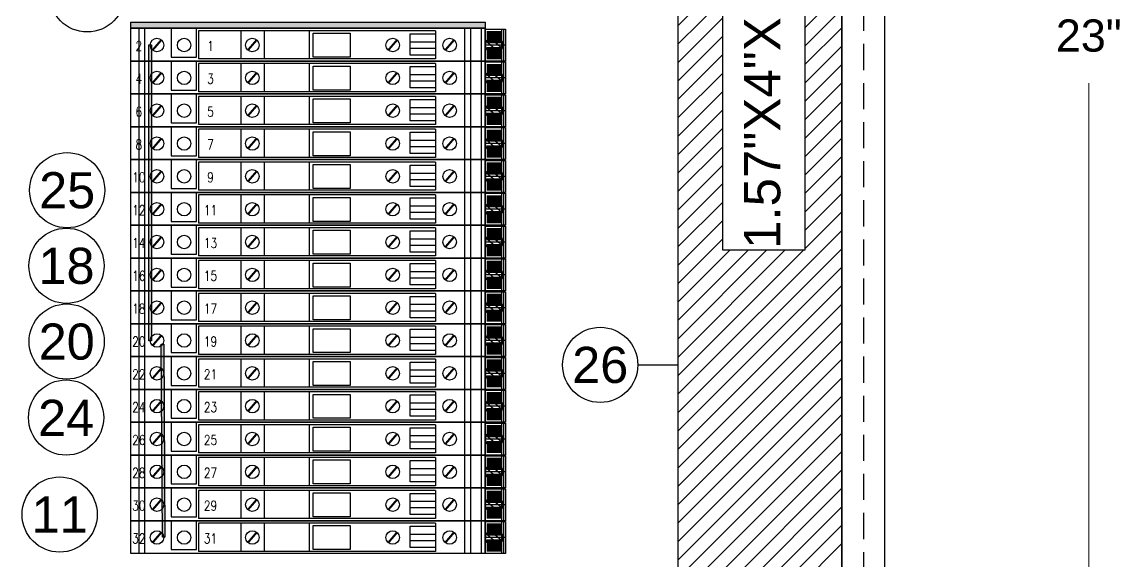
# Model space of a CAD drawing. Header units: inches. Extents: x -38 to 199, y -310 to 64.
# Drawn here: x 44.97 to 55.56, y 32.38 to 37.55 of the extents above; entities that cross this region are included whole.
import ezdxf
from ezdxf.enums import TextEntityAlignment as Align

# ---------------------------------------------------------------- set-up
doc = ezdxf.new("R2010")
doc.units = ezdxf.units.IN
doc.header["$MEASUREMENT"] = 0
doc.linetypes.add('HIDDEN', pattern=[0.375, 0.25, -0.125])
doc.layers.add('AM_0', color=7, linetype='Continuous', lineweight=30)
doc.layers.add('DIMENSION (ANSI)', color=7, linetype='Continuous', lineweight=9)
doc.layers.add('DETAIL$', color=5, linetype='Continuous')
doc.layers.add('FREE-TEXT', color=2, linetype='Continuous')
doc.styles.add('HELVLS', font='arial.ttf')
doc.styles.add('Note Text (ANSI)', font='arial.ttf')
doc.styles.add('ROMANS', font='romans')
doc.styles.get("Standard").update_dxf_attribs({"font": 'arial.ttf'})
doc.styles.add('TXT', font='txt')
doc.dimstyles.new('DIM_0', dxfattribs={"dimscale": 4.75, "dimtxt": 0.065, "dimasz": 0.075, "dimexe": 0.075, "dimexo": 0.125, "dimgap": 0.0625, "dimtad": 0, "dimtih": 1, "dimtoh": 1, "dimrnd": 1e-08, "dimzin": 0, "dimdsep": 46, "dimlunit": 5, "dimtxsty": 'Note Text (ANSI)', "dimblk": 'Filled-1', "dimcen": 0.09, "dimdle": 0.45, "dimclrd": 256, "dimclre": 256, "dimclrt": 256, "dimadec": 0, "dimazin": 1, "dimtm": 1e-09, "dimtfac": 1.263158, "dimtofl": 0, "dimtmove": 0, "dimatfit": 3, "dimfxl": 1, "dimfrac": 2, "dimtolj": 1, "dimtzin": 4, "dimlwd": -1, "dimlwe": -1, "dimarcsym": 0})

# ---------------------------------------------------------------- blocks, each defined once
blk = doc.blocks.new('11691307')
at = {"color": 8}
blk.add_lwpolyline([(-1.7, -0.059), (-1.7, 0), (1.7, 0), (1.7, -0.059)], close=True, dxfattribs=at)
at = {"color": 6, "style": 'TXT', "flags": 3}
for tag, p in [('MANUF', (-1.7, -0.348)), ('PART#', (-1.7, -0.59)), ('DESC', (-1.7, -0.83))]:
    blk.add_attdef(tag, p, '', height=0.125, dxfattribs=at)
blk = doc.blocks.new('Filled-1')
at = {"color": 0}
for p, q in [((0, 0), (-1, 0.25)), ((-1, 0.25), (-1, -0.25)), ((-1, 0), (0, 0)), ((-1, -0.25), (0, 0))]:
    blk.add_line(p, q, dxfattribs=at)
blk.add_solid([(-1, -0.25), (0, 0), (-1, 0.25)], dxfattribs=at)
blk = doc.blocks.new('*D93')
at = {"layer": 'DEFPOINTS', "color": 0, "transparency": 16777216}
for p in [(52.836, 49.34), (52.586, 25.496), (55.208, 25.496)]:
    blk.add_point(p, dxfattribs=at)
at = {"layer": 'DIMENSION (ANSI)', "transparency": 16777216}
for p, q in [((53.43, 49.34), (55.564, 49.34)), ((55.208, 48.983), (55.208, 37.872)), ((55.208, 25.852), (55.208, 36.963)), ((53.18, 25.496), (55.564, 25.496))]:
    blk.add_line(p, q, dxfattribs=at)
at = {"layer": 'DIMENSION (ANSI)', "transparency": 16777216, "xscale": 0.35625, "yscale": 0.35625, "zscale": 0.35625}
for p, rotation in [((55.208, 49.34), 90), ((55.208, 25.496), 270)]:
    blk.add_blockref('Filled-1', p, dxfattribs=dict(at, rotation=rotation))
at = {"layer": 'DIMENSION (ANSI)', "transparency": 16777216, "insert": (55.208, 37.418), "char_height": 0.3088, "attachment_point": 5, "style": 'Note Text (ANSI)'}
blk.add_mtext('\\A1;23"', dxfattribs=at)

msp = doc.modelspace()

# ---------------------------------------------------------------- hatches: boundary and pattern name
msp.add_hatch(color=256).paths.add_polyline_path([(49.4108, 37.54839), (46.0108, 37.54839), (46.0108, 37.48939), (49.4108, 37.48939)])
h = msp.add_hatch(color=0)
h.dxf.hatch_style = 1
h.paths.add_polyline_path([(46.20809, 37.33187), (46.18422, 37.33187), (46.18422, 34.49041), (46.20809, 34.49041)])
h = msp.add_hatch(color=0)
h.dxf.hatch_style = 1
h.paths.add_polyline_path([(46.31331, 32.60613), (46.33718, 32.60613), (46.32585, 34.46035), (46.30199, 34.46035)])

# ---------------------------------------------------------------- linework, layer by layer
for p, q in [((52.8358, 59.08955), (52.8358, 25.07736)), ((53.2508, 25.31553), (53.2508, 59.08955))]:
    msp.add_line(p, q)
at = {"linetype": 'HIDDEN'}
msp.add_line((53.0433, 59.08955), (53.0433, 25.3629), dxfattribs=at)
at = {"color": 0}
for p, q in [((51.2658, 25.49569), (51.2658, 49.34411)), ((52.8358, 49.34411), (52.8358, 25.49569)), ((51.69368, 35.3597), (51.69368, 38.34102)), ((52.48114, 38.34102), (52.48114, 35.3597)), ((48.93562, 37.46649), (46.65934, 37.46649)), ((46.65934, 37.46649), (46.65934, 37.19567)), ((47.06627, 37.46649), (47.06627, 37.19567)), ((47.28882, 37.46649), (47.28882, 37.19567)), ((47.72118, 37.46649), (47.72118, 37.19567)), ((48.93562, 37.46649), (48.93562, 37.19567)), ((49.60808, 37.32833), (49.4108, 37.32833)), ((48.93562, 37.19567), (46.65934, 37.19567)), ((48.93562, 37.15149), (46.65934, 37.15149)), ((46.65934, 37.15149), (46.65934, 36.88067)), ((47.06627, 37.15149), (47.06627, 36.88067)), ((47.28882, 37.15149), (47.28882, 36.88067)), ((47.72118, 37.15149), (47.72118, 36.88067)), ((48.93562, 37.15149), (48.93562, 36.88067)), ((49.60808, 37.01333), (49.4108, 37.01333)), ((48.93562, 36.88067), (46.65934, 36.88067)), ((48.93562, 36.83649), (46.65934, 36.83649)), ((46.65934, 36.83649), (46.65934, 36.56567)), ((47.06627, 36.83649), (47.06627, 36.56567)), ((47.28882, 36.83649), (47.28882, 36.56567)), ((47.72118, 36.83649), (47.72118, 36.56567)), ((48.93562, 36.83649), (48.93562, 36.56567)), ((49.60808, 36.69833), (49.4108, 36.69833)), ((48.93562, 36.56567), (46.65934, 36.56567)), ((48.93562, 36.52149), (46.65934, 36.52149)), ((46.65934, 36.52149), (46.65934, 36.25067)), ((47.06627, 36.52149), (47.06627, 36.25067)), ((47.28882, 36.52149), (47.28882, 36.25067)), ((47.72118, 36.52149), (47.72118, 36.25067)), ((48.93562, 36.52149), (48.93562, 36.25067)), ((49.60808, 36.38333), (49.4108, 36.38333)), ((48.93562, 36.25067), (46.65934, 36.25067)), ((48.93562, 36.20649), (46.65934, 36.20649)), ((46.65934, 36.20649), (46.65934, 35.93567)), ((47.06627, 36.20649), (47.06627, 35.93567)), ((47.28882, 36.20649), (47.28882, 35.93567)), ((47.72118, 36.20649), (47.72118, 35.93567)), ((48.93562, 36.20649), (48.93562, 35.93567)), ((49.60808, 36.06833), (49.4108, 36.06833)), ((48.93562, 35.93567), (46.65934, 35.93567)), ((48.93562, 35.89149), (46.65934, 35.89149)), ((46.65934, 35.89149), (46.65934, 35.62067)), ((47.06627, 35.89149), (47.06627, 35.62067)), ((47.28882, 35.89149), (47.28882, 35.62067)), ((47.72118, 35.89149), (47.72118, 35.62067)), ((48.93562, 35.89149), (48.93562, 35.62067)), ((49.60808, 35.75333), (49.4108, 35.75333)), ((48.93562, 35.62067), (46.65934, 35.62067)), ((48.93562, 35.57649), (46.65934, 35.57649)), ((46.65934, 35.57649), (46.65934, 35.30567)), ((47.06627, 35.57649), (47.06627, 35.30567)), ((47.28882, 35.57649), (47.28882, 35.30567)), ((47.72118, 35.57649), (47.72118, 35.30567)), ((48.93562, 35.57649), (48.93562, 35.30567)), ((49.60808, 35.43833), (49.4108, 35.43833)), ((48.93562, 35.30567), (46.65934, 35.30567)), ((52.48114, 35.3597), (51.69368, 35.3597)), ((48.93562, 35.26149), (46.65934, 35.26149)), ((46.65934, 35.26149), (46.65934, 34.99067)), ((47.06627, 35.26149), (47.06627, 34.99067)), ((47.28882, 35.26149), (47.28882, 34.99067)), ((47.72118, 35.26149), (47.72118, 34.99067)), ((48.93562, 35.26149), (48.93562, 34.99067)), ((49.60808, 35.12333), (49.4108, 35.12333)), ((48.93562, 34.99067), (46.65934, 34.99067)), ((48.93562, 34.94649), (46.65934, 34.94649)), ((46.65934, 34.94649), (46.65934, 34.67567)), ((47.06627, 34.94649), (47.06627, 34.67567)), ((47.28882, 34.94649), (47.28882, 34.67567)), ((47.72118, 34.94649), (47.72118, 34.67567)), ((48.93562, 34.94649), (48.93562, 34.67567)), ((49.60808, 34.80833), (49.4108, 34.80833)), ((48.93562, 34.67567), (46.65934, 34.67567)), ((48.93562, 34.63149), (46.65934, 34.63149)), ((46.65934, 34.63149), (46.65934, 34.36067)), ((47.06627, 34.63149), (47.06627, 34.36067)), ((47.28882, 34.63149), (47.28882, 34.36067)), ((47.72118, 34.63149), (47.72118, 34.36067)), ((48.93562, 34.63149), (48.93562, 34.36067)), ((49.60808, 34.49333), (49.4108, 34.49333)), ((48.93562, 34.36067), (46.65934, 34.36067)), ((48.93562, 34.31649), (46.65934, 34.31649)), ((46.65934, 34.31649), (46.65934, 34.04567)), ((47.06627, 34.31649), (47.06627, 34.04567)), ((47.28882, 34.31649), (47.28882, 34.04567)), ((47.72118, 34.31649), (47.72118, 34.04567)), ((48.93562, 34.31649), (48.93562, 34.04567)), ((50.87751, 34.26047), (51.2658, 34.26047)), ((49.60808, 34.17833), (49.4108, 34.17833)), ((48.93562, 34.04567), (46.65934, 34.04567)), ((48.93562, 34.00149), (46.65934, 34.00149)), ((46.65934, 34.00149), (46.65934, 33.73067)), ((47.06627, 34.00149), (47.06627, 33.73067)), ((47.28882, 34.00149), (47.28882, 33.73067)), ((47.72118, 34.00149), (47.72118, 33.73067)), ((48.93562, 34.00149), (48.93562, 33.73067)), ((49.60808, 33.86333), (49.4108, 33.86333)), ((48.93562, 33.73067), (46.65934, 33.73067)), ((48.93562, 33.68649), (46.65934, 33.68649)), ((46.65934, 33.68649), (46.65934, 33.41567)), ((47.06627, 33.68649), (47.06627, 33.41567)), ((47.28882, 33.68649), (47.28882, 33.41567)), ((47.72118, 33.68649), (47.72118, 33.41567)), ((48.93562, 33.68649), (48.93562, 33.41567)), ((49.60808, 33.54833), (49.4108, 33.54833)), ((48.93562, 33.41567), (46.65934, 33.41567)), ((48.93562, 33.37149), (46.65934, 33.37149)), ((46.65934, 33.37149), (46.65934, 33.10067)), ((47.06627, 33.37149), (47.06627, 33.10067)), ((47.28882, 33.37149), (47.28882, 33.10067)), ((47.72118, 33.37149), (47.72118, 33.10067)), ((48.93562, 33.37149), (48.93562, 33.10067)), ((49.60808, 33.23333), (49.4108, 33.23333)), ((48.93562, 33.10067), (46.65934, 33.10067)), ((48.93562, 33.05649), (46.65934, 33.05649)), ((46.65934, 33.05649), (46.65934, 32.78567)), ((47.06627, 33.05649), (47.06627, 32.78567)), ((47.28882, 33.05649), (47.28882, 32.78567)), ((47.72118, 33.05649), (47.72118, 32.78567)), ((48.93562, 33.05649), (48.93562, 32.78567)), ((49.60808, 32.91833), (49.4108, 32.91833)), ((48.93562, 32.78567), (46.65934, 32.78567)), ((48.93562, 32.74149), (46.65934, 32.74149)), ((46.65934, 32.74149), (46.65934, 32.47067)), ((47.06627, 32.74149), (47.06627, 32.47067)), ((47.28882, 32.74149), (47.28882, 32.47067)), ((47.72118, 32.74149), (47.72118, 32.47067)), ((48.93562, 32.74149), (48.93562, 32.47067)), ((49.60808, 32.60333), (49.4108, 32.60333)), ((48.93562, 32.47067), (46.65934, 32.47067))]:
    msp.add_line(p, q, dxfattribs=at)
at = {"color": 0, "linetype": 'Continuous'}
for p, q in [((51.2658, 37.5165), (51.69368, 37.94439)), ((52.48114, 37.49441), (52.8358, 37.84907)), ((51.2658, 37.33973), (51.69368, 37.76761)), ((52.48114, 37.31763), (52.8358, 37.67229)), ((51.2658, 37.16295), (51.69368, 37.59083)), ((51.2658, 36.98617), (51.69368, 37.41406)), ((52.48114, 37.14086), (52.8358, 37.49551)), ((52.48114, 36.96408), (52.8358, 37.31874)), ((51.2658, 36.8094), (51.69368, 37.23728)), ((52.48114, 36.7873), (52.8358, 37.14196)), ((51.2658, 36.63262), (51.69368, 37.0605)), ((51.2658, 36.45584), (51.69368, 36.88373)), ((52.48114, 36.61053), (52.8358, 36.96518)), ((52.48114, 36.43375), (52.8358, 36.78841)), ((51.2658, 36.27907), (51.69368, 36.70695)), ((52.48114, 36.25697), (52.8358, 36.61163)), ((51.2658, 36.10229), (51.69368, 36.53017)), ((52.48114, 36.0802), (52.8358, 36.43485)), ((51.2658, 35.92551), (51.69368, 36.3534)), ((52.48114, 35.90342), (52.8358, 36.25808)), ((51.2658, 35.74874), (51.69368, 36.17662)), ((52.48114, 35.72664), (52.8358, 36.0813)), ((51.2658, 35.57196), (51.69368, 35.99984)), ((52.48114, 35.54987), (52.8358, 35.90452)), ((51.2658, 35.39518), (51.69368, 35.82307)), ((52.48114, 35.37309), (52.8358, 35.72775)), ((51.2658, 35.21841), (51.69368, 35.64629)), ((51.2658, 33.98097), (52.8358, 35.55097)), ((51.2658, 35.04163), (51.69368, 35.46951)), ((51.2658, 33.80419), (52.8358, 35.37419)), ((51.2658, 34.86485), (51.76064, 35.3597)), ((51.2658, 34.68808), (51.93742, 35.3597)), ((51.2658, 34.5113), (52.1142, 35.3597)), ((51.2658, 34.33452), (52.29097, 35.3597)), ((51.2658, 34.15775), (52.46775, 35.3597)), ((51.2658, 33.62742), (52.8358, 35.19742)), ((51.2658, 33.45064), (52.8358, 35.02064)), ((51.2658, 33.27386), (52.8358, 34.84386)), ((51.2658, 33.09709), (52.8358, 34.66709)), ((51.2658, 32.92031), (52.8358, 34.49031)), ((51.2658, 32.74353), (52.8358, 34.31353)), ((51.2658, 32.56676), (52.8358, 34.13676)), ((51.2658, 32.38998), (52.8358, 33.95998)), ((51.2658, 32.2132), (52.8358, 33.7832)), ((51.2658, 32.03643), (52.8358, 33.60643)), ((51.2658, 31.85965), (52.8358, 33.42965)), ((51.2658, 31.68287), (52.8358, 33.25287)), ((51.2658, 31.5061), (52.8358, 33.0761)), ((51.2658, 31.32932), (52.8358, 32.89932)), ((51.2658, 31.15254), (52.8358, 32.72254)), ((51.2658, 30.97577), (52.8358, 32.54577))]:
    msp.add_line(p, q, dxfattribs=at)
for points in [[(52.8358, 25.49569), (52.8358, 59.08955)], [(49.60808, 37.17439), (49.4108, 37.17439), (49.4108, 37.48227), (49.60808, 37.48227)], [(49.58787, 37.48227), (49.58787, 37.17439)], [(49.60808, 36.85939), (49.4108, 36.85939), (49.4108, 37.16727), (49.60808, 37.16727)], [(49.58787, 37.16727), (49.58787, 36.85939)], [(49.60808, 36.54439), (49.4108, 36.54439), (49.4108, 36.85227), (49.60808, 36.85227)], [(49.58787, 36.85227), (49.58787, 36.54439)], [(49.60808, 36.22939), (49.4108, 36.22939), (49.4108, 36.53727), (49.60808, 36.53727)], [(49.58787, 36.53727), (49.58787, 36.22939)], [(49.60808, 35.91439), (49.4108, 35.91439), (49.4108, 36.22227), (49.60808, 36.22227)], [(49.58787, 36.22227), (49.58787, 35.91439)], [(49.60808, 35.59939), (49.4108, 35.59939), (49.4108, 35.90727), (49.60808, 35.90727)], [(49.58787, 35.90727), (49.58787, 35.59939)], [(49.60808, 35.28439), (49.4108, 35.28439), (49.4108, 35.59227), (49.60808, 35.59227)], [(49.58787, 35.59227), (49.58787, 35.28439)], [(49.60808, 34.96939), (49.4108, 34.96939), (49.4108, 35.27727), (49.60808, 35.27727)], [(49.58787, 35.27727), (49.58787, 34.96939)], [(49.60808, 34.65439), (49.4108, 34.65439), (49.4108, 34.96227), (49.60808, 34.96227)], [(49.58787, 34.96227), (49.58787, 34.65439)], [(49.60808, 34.33939), (49.4108, 34.33939), (49.4108, 34.64727), (49.60808, 34.64727)], [(49.58787, 34.64727), (49.58787, 34.33939)], [(49.60808, 34.02439), (49.4108, 34.02439), (49.4108, 34.33227), (49.60808, 34.33227)], [(49.58787, 34.33227), (49.58787, 34.02439)], [(49.60808, 33.70939), (49.4108, 33.70939), (49.4108, 34.01727), (49.60808, 34.01727)], [(49.58787, 34.01727), (49.58787, 33.70939)], [(49.60808, 33.39439), (49.4108, 33.39439), (49.4108, 33.70227), (49.60808, 33.70227)], [(49.58787, 33.70227), (49.58787, 33.39439)], [(49.60808, 33.07939), (49.4108, 33.07939), (49.4108, 33.38727), (49.60808, 33.38727)], [(49.58787, 33.38727), (49.58787, 33.07939)], [(49.60808, 32.76439), (49.4108, 32.76439), (49.4108, 33.07227), (49.60808, 33.07227)], [(49.58787, 33.07227), (49.58787, 32.76439)], [(49.60808, 32.44939), (49.4108, 32.44939), (49.4108, 32.75727), (49.60808, 32.75727)], [(49.58787, 32.75727), (49.58787, 32.44939)]]:
    msp.add_lwpolyline(points)
at = {"color": 0}
for points in [[(46.0108, 37.17439), (46.0108, 37.48939), (49.4108, 37.48939), (49.4108, 37.17439)], [(46.18422, 37.33187), (46.20809, 37.33187), (46.20809, 34.49041), (46.18422, 34.49041)], [(46.0108, 36.85939), (46.0108, 37.17439), (49.4108, 37.17439), (49.4108, 36.85939)], [(46.0108, 36.54439), (46.0108, 36.85939), (49.4108, 36.85939), (49.4108, 36.54439)], [(46.0108, 36.22939), (46.0108, 36.54439), (49.4108, 36.54439), (49.4108, 36.22939)], [(46.0108, 35.91439), (46.0108, 36.22939), (49.4108, 36.22939), (49.4108, 35.91439)], [(46.0108, 35.59939), (46.0108, 35.91439), (49.4108, 35.91439), (49.4108, 35.59939)], [(46.0108, 35.28439), (46.0108, 35.59939), (49.4108, 35.59939), (49.4108, 35.28439)], [(46.0108, 34.96939), (46.0108, 35.28439), (49.4108, 35.28439), (49.4108, 34.96939)], [(46.0108, 34.65439), (46.0108, 34.96939), (49.4108, 34.96939), (49.4108, 34.65439)], [(46.0108, 34.33939), (46.0108, 34.65439), (49.4108, 34.65439), (49.4108, 34.33939)], [(46.30199, 34.46035), (46.32585, 34.46035), (46.33718, 32.60613), (46.31331, 32.60613)], [(46.0108, 34.02439), (46.0108, 34.33939), (49.4108, 34.33939), (49.4108, 34.02439)], [(46.0108, 33.70939), (46.0108, 34.02439), (49.4108, 34.02439), (49.4108, 33.70939)], [(46.0108, 33.39439), (46.0108, 33.70939), (49.4108, 33.70939), (49.4108, 33.39439)], [(46.0108, 33.07939), (46.0108, 33.39439), (49.4108, 33.39439), (49.4108, 33.07939)], [(46.0108, 32.76439), (46.0108, 33.07939), (49.4108, 33.07939), (49.4108, 32.76439)], [(46.0108, 32.44939), (46.0108, 32.76439), (49.4108, 32.76439), (49.4108, 32.44939)]]:
    msp.add_lwpolyline(points, close=True, dxfattribs=at)
for points in [[(47.75933, 37.44267), (48.11539, 37.44267), (48.11539, 37.21252), (47.75933, 37.21252), (47.75933, 37.44267)], [(48.9361, 37.23327), (48.69164, 37.23327), (48.69164, 37.43688), (48.9361, 37.43688)], [(47.75933, 37.12767), (48.11539, 37.12767), (48.11539, 36.89752), (47.75933, 36.89752), (47.75933, 37.12767)], [(48.9361, 36.91827), (48.69164, 36.91827), (48.69164, 37.12188), (48.9361, 37.12188)], [(47.75933, 36.81267), (48.11539, 36.81267), (48.11539, 36.58252), (47.75933, 36.58252), (47.75933, 36.81267)], [(48.9361, 36.60327), (48.69164, 36.60327), (48.69164, 36.80688), (48.9361, 36.80688)], [(47.75933, 36.49767), (48.11539, 36.49767), (48.11539, 36.26752), (47.75933, 36.26752), (47.75933, 36.49767)], [(48.9361, 36.28827), (48.69164, 36.28827), (48.69164, 36.49188), (48.9361, 36.49188)], [(47.75933, 36.18267), (48.11539, 36.18267), (48.11539, 35.95252), (47.75933, 35.95252), (47.75933, 36.18267)], [(48.9361, 35.97327), (48.69164, 35.97327), (48.69164, 36.17688), (48.9361, 36.17688)], [(47.75933, 35.86767), (48.11539, 35.86767), (48.11539, 35.63752), (47.75933, 35.63752), (47.75933, 35.86767)], [(48.9361, 35.65827), (48.69164, 35.65827), (48.69164, 35.86188), (48.9361, 35.86188)], [(47.75933, 35.55267), (48.11539, 35.55267), (48.11539, 35.32252), (47.75933, 35.32252), (47.75933, 35.55267)], [(48.9361, 35.34327), (48.69164, 35.34327), (48.69164, 35.54688), (48.9361, 35.54688)], [(47.75933, 35.23767), (48.11539, 35.23767), (48.11539, 35.00752), (47.75933, 35.00752), (47.75933, 35.23767)], [(48.9361, 35.02827), (48.69164, 35.02827), (48.69164, 35.23188), (48.9361, 35.23188)], [(47.75933, 34.92267), (48.11539, 34.92267), (48.11539, 34.69252), (47.75933, 34.69252), (47.75933, 34.92267)], [(48.9361, 34.71327), (48.69164, 34.71327), (48.69164, 34.91688), (48.9361, 34.91688)], [(47.75933, 34.60767), (48.11539, 34.60767), (48.11539, 34.37752), (47.75933, 34.37752), (47.75933, 34.60767)], [(48.9361, 34.39827), (48.69164, 34.39827), (48.69164, 34.60188), (48.9361, 34.60188)], [(47.75933, 34.29267), (48.11539, 34.29267), (48.11539, 34.06252), (47.75933, 34.06252), (47.75933, 34.29267)], [(48.9361, 34.08327), (48.69164, 34.08327), (48.69164, 34.28688), (48.9361, 34.28688)], [(47.75933, 33.97767), (48.11539, 33.97767), (48.11539, 33.74752), (47.75933, 33.74752), (47.75933, 33.97767)], [(48.9361, 33.76827), (48.69164, 33.76827), (48.69164, 33.97188), (48.9361, 33.97188)], [(47.75933, 33.66267), (48.11539, 33.66267), (48.11539, 33.43252), (47.75933, 33.43252), (47.75933, 33.66267)], [(48.9361, 33.45327), (48.69164, 33.45327), (48.69164, 33.65688), (48.9361, 33.65688)], [(47.75933, 33.34767), (48.11539, 33.34767), (48.11539, 33.11752), (47.75933, 33.11752), (47.75933, 33.34767)], [(48.9361, 33.13827), (48.69164, 33.13827), (48.69164, 33.34188), (48.9361, 33.34188)], [(47.75933, 33.03267), (48.11539, 33.03267), (48.11539, 32.80252), (47.75933, 32.80252), (47.75933, 33.03267)], [(48.9361, 32.82327), (48.69164, 32.82327), (48.69164, 33.02688), (48.9361, 33.02688)], [(47.75933, 32.71767), (48.11539, 32.71767), (48.11539, 32.48752), (47.75933, 32.48752), (47.75933, 32.71767)], [(48.9361, 32.50827), (48.69164, 32.50827), (48.69164, 32.71188), (48.9361, 32.71188)]]:
    msp.add_lwpolyline(points, dxfattribs=at)
at = {"color": 2, "const_width": 0.11721}
for points in [[(49.42573, 37.40501), (49.57054, 37.40501)], [(49.42573, 37.09001), (49.57054, 37.09001)], [(49.42573, 36.77501), (49.57054, 36.77501)], [(49.42573, 36.46001), (49.57054, 36.46001)], [(49.42573, 36.14501), (49.57054, 36.14501)], [(49.42573, 35.83001), (49.57054, 35.83001)], [(49.42573, 35.51501), (49.57054, 35.51501)], [(49.42573, 35.20001), (49.57054, 35.20001)], [(49.42573, 34.88501), (49.57054, 34.88501)], [(49.42573, 34.57001), (49.57054, 34.57001)], [(49.42573, 34.25501), (49.57054, 34.25501)], [(49.42573, 33.94001), (49.57054, 33.94001)], [(49.42573, 33.62501), (49.57054, 33.62501)], [(49.42573, 33.31001), (49.57054, 33.31001)], [(49.42573, 32.99501), (49.57054, 32.99501)], [(49.42573, 32.68001), (49.57054, 32.68001)]]:
    msp.add_lwpolyline(points, dxfattribs=at)
at = {"color": 0, "const_width": 0.02}
for points in [[(47.21853, 37.37783), (47.1342, 37.28009)], [(47.21853, 37.06283), (47.1342, 36.96509)], [(47.21853, 36.74783), (47.1342, 36.65009)], [(47.21853, 36.43283), (47.1342, 36.33509)], [(47.21853, 36.11783), (47.1342, 36.02009)], [(47.21853, 35.80283), (47.1342, 35.70509)], [(47.21853, 35.48783), (47.1342, 35.39009)], [(47.21853, 35.17283), (47.1342, 35.07509)], [(47.21853, 34.85783), (47.1342, 34.76009)], [(47.21853, 34.54283), (47.1342, 34.44509)], [(47.21853, 34.22783), (47.1342, 34.13009)], [(47.21853, 33.91283), (47.1342, 33.81509)], [(47.21853, 33.59783), (47.1342, 33.50009)], [(47.21853, 33.28283), (47.1342, 33.18509)], [(47.21853, 32.96783), (47.1342, 32.87009)], [(47.21853, 32.65283), (47.1342, 32.55509)]]:
    msp.add_lwpolyline(points, dxfattribs=at)
at = {"color": 92, "const_width": 0.11721}
for points in [[(49.42573, 37.25198), (49.57054, 37.25198)], [(49.42573, 36.93698), (49.57054, 36.93698)], [(49.42573, 36.62198), (49.57054, 36.62198)], [(49.42573, 36.30698), (49.57054, 36.30698)], [(49.42573, 35.99198), (49.57054, 35.99198)], [(49.42573, 35.67698), (49.57054, 35.67698)], [(49.42573, 35.36198), (49.57054, 35.36198)], [(49.42573, 35.04698), (49.57054, 35.04698)], [(49.42573, 34.73198), (49.57054, 34.73198)], [(49.42573, 34.41698), (49.57054, 34.41698)], [(49.42573, 34.10198), (49.57054, 34.10198)], [(49.42573, 33.78698), (49.57054, 33.78698)], [(49.42573, 33.47198), (49.57054, 33.47198)], [(49.42573, 33.15698), (49.57054, 33.15698)], [(49.42573, 32.84198), (49.57054, 32.84198)], [(49.42573, 32.52698), (49.57054, 32.52698)]]:
    msp.add_lwpolyline(points, dxfattribs=at)
at = {"color": 0}
for centre in [(46.26077, 37.32896), (47.17636, 37.32896), (48.52433, 37.32896), (49.07114, 37.32896), (46.26077, 37.01396), (47.17636, 37.01396), (48.52433, 37.01396), (49.07114, 37.01396), (46.26077, 36.69896), (47.17636, 36.69896), (48.52433, 36.69896), (49.07114, 36.69896), (46.26077, 36.38396), (47.17636, 36.38396), (48.52433, 36.38396), (49.07114, 36.38396), (46.26077, 36.06896), (47.17636, 36.06896), (48.52433, 36.06896), (49.07114, 36.06896), (46.26077, 35.75396), (47.17636, 35.75396), (48.52433, 35.75396), (49.07114, 35.75396), (46.26077, 35.43896), (47.17636, 35.43896), (48.52433, 35.43896), (49.07114, 35.43896), (46.26077, 35.12396), (47.17636, 35.12396), (48.52433, 35.12396), (49.07114, 35.12396), (46.26077, 34.80896), (47.17636, 34.80896), (48.52433, 34.80896), (49.07114, 34.80896), (46.26077, 34.49396), (47.17636, 34.49396), (48.52433, 34.49396), (49.07114, 34.49396), (46.26077, 34.17896), (47.17636, 34.17896), (48.52433, 34.17896), (49.07114, 34.17896), (46.26077, 33.86396), (47.17636, 33.86396), (48.52433, 33.86396), (49.07114, 33.86396), (46.26077, 33.54896), (47.17636, 33.54896), (48.52433, 33.54896), (49.07114, 33.54896), (46.26077, 33.23396), (47.17636, 33.23396), (48.52433, 33.23396), (49.07114, 33.23396), (46.26077, 32.91896), (47.17636, 32.91896), (48.52433, 32.91896), (49.07114, 32.91896), (46.26077, 32.60396), (47.17636, 32.60396), (48.52433, 32.60396), (49.07114, 32.60396)]:
    msp.add_circle(centre, 0.06454, dxfattribs=at)
for centre in [(49.49974, 37.32833), (49.49974, 37.01333), (49.49974, 36.69833), (49.49974, 36.38333), (49.49974, 36.06833), (49.49974, 35.75333), (49.49974, 35.43833), (49.49974, 35.12333), (49.49974, 34.80833), (49.49974, 34.49333), (49.49974, 34.17833), (49.49974, 33.86333), (49.49974, 33.54833), (49.49974, 33.23333), (49.49974, 32.91833), (49.49974, 32.60333)]:
    msp.add_circle(centre, 0.08324)
at = {"layer": 'DETAIL$', "color": 0}
for points in [[(46.08691, 37.48939), (46.08691, 37.17439)], [(46.14191, 37.48939), (46.14191, 37.17439)], [(46.39865, 37.48716), (46.39865, 37.21252), (46.64027, 37.21252), (46.64027, 37.48716)], [(49.21519, 37.48939), (49.21519, 37.17439)], [(49.27019, 37.48939), (49.27019, 37.17439)], [(49.37519, 37.48939), (49.37519, 37.17439)], [(48.69164, 37.36126), (48.9361, 37.36126), (48.9361, 37.29726), (48.69164, 37.29726)], [(46.08691, 37.17439), (46.08691, 36.85939)], [(46.14191, 37.17439), (46.14191, 36.85939)], [(46.39865, 37.17216), (46.39865, 36.89752), (46.64027, 36.89752), (46.64027, 37.17216)], [(49.21519, 37.17439), (49.21519, 36.85939)], [(49.27019, 37.17439), (49.27019, 36.85939)], [(49.37519, 37.17439), (49.37519, 36.85939)], [(48.69164, 37.04626), (48.9361, 37.04626), (48.9361, 36.98226), (48.69164, 36.98226)], [(46.08691, 36.85939), (46.08691, 36.54439)], [(46.14191, 36.85939), (46.14191, 36.54439)], [(46.39865, 36.85716), (46.39865, 36.58252), (46.64027, 36.58252), (46.64027, 36.85716)], [(49.21519, 36.85939), (49.21519, 36.54439)], [(49.27019, 36.85939), (49.27019, 36.54439)], [(49.37519, 36.85939), (49.37519, 36.54439)], [(48.69164, 36.73126), (48.9361, 36.73126), (48.9361, 36.66726), (48.69164, 36.66726)], [(46.08691, 36.54439), (46.08691, 36.22939)], [(46.14191, 36.54439), (46.14191, 36.22939)], [(46.39865, 36.54216), (46.39865, 36.26752), (46.64027, 36.26752), (46.64027, 36.54216)], [(49.21519, 36.54439), (49.21519, 36.22939)], [(49.27019, 36.54439), (49.27019, 36.22939)], [(49.37519, 36.54439), (49.37519, 36.22939)], [(48.69164, 36.41626), (48.9361, 36.41626), (48.9361, 36.35226), (48.69164, 36.35226)], [(46.08691, 36.22939), (46.08691, 35.91439)], [(46.14191, 36.22939), (46.14191, 35.91439)], [(46.39865, 36.22716), (46.39865, 35.95252), (46.64027, 35.95252), (46.64027, 36.22716)], [(49.21519, 36.22939), (49.21519, 35.91439)], [(49.27019, 36.22939), (49.27019, 35.91439)], [(49.37519, 36.22939), (49.37519, 35.91439)], [(48.69164, 36.10126), (48.9361, 36.10126), (48.9361, 36.03726), (48.69164, 36.03726)], [(46.08691, 35.91439), (46.08691, 35.59939)], [(46.14191, 35.91439), (46.14191, 35.59939)], [(46.39865, 35.91216), (46.39865, 35.63752), (46.64027, 35.63752), (46.64027, 35.91216)], [(49.21519, 35.91439), (49.21519, 35.59939)], [(49.27019, 35.91439), (49.27019, 35.59939)], [(49.37519, 35.91439), (49.37519, 35.59939)], [(48.69164, 35.78626), (48.9361, 35.78626), (48.9361, 35.72226), (48.69164, 35.72226)], [(46.08691, 35.59939), (46.08691, 35.28439)], [(46.14191, 35.59939), (46.14191, 35.28439)], [(46.39865, 35.59716), (46.39865, 35.32252), (46.64027, 35.32252), (46.64027, 35.59716)], [(49.21519, 35.59939), (49.21519, 35.28439)], [(49.27019, 35.59939), (49.27019, 35.28439)], [(49.37519, 35.59939), (49.37519, 35.28439)], [(48.69164, 35.47126), (48.9361, 35.47126), (48.9361, 35.40726), (48.69164, 35.40726)], [(46.08691, 35.28439), (46.08691, 34.96939)], [(46.14191, 35.28439), (46.14191, 34.96939)], [(46.39865, 35.28216), (46.39865, 35.00752), (46.64027, 35.00752), (46.64027, 35.28216)], [(49.21519, 35.28439), (49.21519, 34.96939)], [(49.27019, 35.28439), (49.27019, 34.96939)], [(49.37519, 35.28439), (49.37519, 34.96939)], [(48.69164, 35.15626), (48.9361, 35.15626), (48.9361, 35.09226), (48.69164, 35.09226)], [(46.08691, 34.96939), (46.08691, 34.65439)], [(46.14191, 34.96939), (46.14191, 34.65439)], [(46.39865, 34.96716), (46.39865, 34.69252), (46.64027, 34.69252), (46.64027, 34.96716)], [(49.21519, 34.96939), (49.21519, 34.65439)], [(49.27019, 34.96939), (49.27019, 34.65439)], [(49.37519, 34.96939), (49.37519, 34.65439)], [(48.69164, 34.84126), (48.9361, 34.84126), (48.9361, 34.77726), (48.69164, 34.77726)], [(46.08691, 34.65439), (46.08691, 34.33939)], [(46.14191, 34.65439), (46.14191, 34.33939)], [(46.39865, 34.65216), (46.39865, 34.37752), (46.64027, 34.37752), (46.64027, 34.65216)], [(49.21519, 34.65439), (49.21519, 34.33939)], [(49.27019, 34.65439), (49.27019, 34.33939)], [(49.37519, 34.65439), (49.37519, 34.33939)], [(48.69164, 34.52626), (48.9361, 34.52626), (48.9361, 34.46226), (48.69164, 34.46226)], [(46.08691, 34.33939), (46.08691, 34.02439)], [(46.14191, 34.33939), (46.14191, 34.02439)], [(46.39865, 34.33716), (46.39865, 34.06252), (46.64027, 34.06252), (46.64027, 34.33716)], [(49.21519, 34.33939), (49.21519, 34.02439)], [(49.27019, 34.33939), (49.27019, 34.02439)], [(49.37519, 34.33939), (49.37519, 34.02439)], [(48.69164, 34.21126), (48.9361, 34.21126), (48.9361, 34.14726), (48.69164, 34.14726)], [(46.08691, 34.02439), (46.08691, 33.70939)], [(46.14191, 34.02439), (46.14191, 33.70939)], [(46.39865, 34.02216), (46.39865, 33.74752), (46.64027, 33.74752), (46.64027, 34.02216)], [(49.21519, 34.02439), (49.21519, 33.70939)], [(49.27019, 34.02439), (49.27019, 33.70939)], [(49.37519, 34.02439), (49.37519, 33.70939)], [(48.69164, 33.89626), (48.9361, 33.89626), (48.9361, 33.83226), (48.69164, 33.83226)], [(46.08691, 33.70939), (46.08691, 33.39439)], [(46.14191, 33.70939), (46.14191, 33.39439)], [(46.39865, 33.70716), (46.39865, 33.43252), (46.64027, 33.43252), (46.64027, 33.70716)], [(49.21519, 33.70939), (49.21519, 33.39439)], [(49.27019, 33.70939), (49.27019, 33.39439)], [(49.37519, 33.70939), (49.37519, 33.39439)], [(48.69164, 33.58126), (48.9361, 33.58126), (48.9361, 33.51726), (48.69164, 33.51726)], [(46.08691, 33.39439), (46.08691, 33.07939)], [(46.14191, 33.39439), (46.14191, 33.07939)], [(46.39865, 33.39216), (46.39865, 33.11752), (46.64027, 33.11752), (46.64027, 33.39216)], [(49.21519, 33.39439), (49.21519, 33.07939)], [(49.27019, 33.39439), (49.27019, 33.07939)], [(49.37519, 33.39439), (49.37519, 33.07939)], [(48.69164, 33.26626), (48.9361, 33.26626), (48.9361, 33.20226), (48.69164, 33.20226)], [(46.08691, 33.07939), (46.08691, 32.76439)], [(46.14191, 33.07939), (46.14191, 32.76439)], [(46.39865, 33.07716), (46.39865, 32.80252), (46.64027, 32.80252), (46.64027, 33.07716)], [(49.21519, 33.07939), (49.21519, 32.76439)], [(49.27019, 33.07939), (49.27019, 32.76439)], [(49.37519, 33.07939), (49.37519, 32.76439)], [(48.69164, 32.95126), (48.9361, 32.95126), (48.9361, 32.88726), (48.69164, 32.88726)], [(46.08691, 32.76439), (46.08691, 32.44939)], [(46.14191, 32.76439), (46.14191, 32.44939)], [(46.39865, 32.76216), (46.39865, 32.48752), (46.64027, 32.48752), (46.64027, 32.76216)], [(49.21519, 32.76439), (49.21519, 32.44939)], [(49.27019, 32.76439), (49.27019, 32.44939)], [(49.37519, 32.76439), (49.37519, 32.44939)], [(48.69164, 32.63626), (48.9361, 32.63626), (48.9361, 32.57226), (48.69164, 32.57226)]]:
    msp.add_lwpolyline(points, dxfattribs=at)
at = {"layer": 'DETAIL$'}
for points in [[(49.57054, 37.48227), (49.57054, 37.17439)], [(49.60808, 37.48227), (49.60808, 37.17439)], [(49.42423, 37.36337), (49.54645, 37.25943)], [(49.57574, 37.29438), (49.45445, 37.39817)], [(49.57054, 37.16727), (49.57054, 36.85939)], [(49.60808, 37.16727), (49.60808, 36.85939)], [(49.42423, 37.04837), (49.54645, 36.94443)], [(49.57574, 36.97938), (49.45445, 37.08317)], [(49.57054, 36.85227), (49.57054, 36.54439)], [(49.60808, 36.85227), (49.60808, 36.54439)], [(49.42423, 36.73337), (49.54645, 36.62943)], [(49.57574, 36.66438), (49.45445, 36.76817)], [(49.57054, 36.53727), (49.57054, 36.22939)], [(49.60808, 36.53727), (49.60808, 36.22939)], [(49.42423, 36.41837), (49.54645, 36.31443)], [(49.57574, 36.34938), (49.45445, 36.45317)], [(49.57054, 36.22227), (49.57054, 35.91439)], [(49.60808, 36.22227), (49.60808, 35.91439)], [(49.42423, 36.10337), (49.54645, 35.99943)], [(49.57574, 36.03438), (49.45445, 36.13817)], [(49.57054, 35.90727), (49.57054, 35.59939)], [(49.60808, 35.90727), (49.60808, 35.59939)], [(49.42423, 35.78837), (49.54645, 35.68443)], [(49.57574, 35.71938), (49.45445, 35.82317)], [(49.57574, 35.40438), (49.45445, 35.50817)], [(49.57054, 35.59227), (49.57054, 35.28439)], [(49.60808, 35.59227), (49.60808, 35.28439)], [(49.42423, 35.47337), (49.54645, 35.36943)], [(49.57574, 35.08938), (49.45445, 35.19317)], [(49.57054, 35.27727), (49.57054, 34.96939)], [(49.60808, 35.27727), (49.60808, 34.96939)], [(49.42423, 35.15837), (49.54645, 35.05443)], [(49.57574, 34.77438), (49.45445, 34.87817)], [(49.57054, 34.96227), (49.57054, 34.65439)], [(49.60808, 34.96227), (49.60808, 34.65439)], [(49.42423, 34.84337), (49.54645, 34.73943)], [(49.57574, 34.45938), (49.45445, 34.56317)], [(49.57054, 34.64727), (49.57054, 34.33939)], [(49.60808, 34.64727), (49.60808, 34.33939)], [(49.42423, 34.52837), (49.54645, 34.42443)], [(49.57574, 34.14438), (49.45445, 34.24817)], [(49.57054, 34.33227), (49.57054, 34.02439)], [(49.60808, 34.33227), (49.60808, 34.02439)], [(49.42423, 34.21337), (49.54645, 34.10943)], [(49.57574, 33.82938), (49.45445, 33.93317)], [(49.57054, 34.01727), (49.57054, 33.70939)], [(49.60808, 34.01727), (49.60808, 33.70939)], [(49.42423, 33.89837), (49.54645, 33.79443)], [(49.57574, 33.51438), (49.45445, 33.61817)], [(49.57054, 33.70227), (49.57054, 33.39439)], [(49.60808, 33.70227), (49.60808, 33.39439)], [(49.42423, 33.58337), (49.54645, 33.47943)], [(49.57054, 33.38727), (49.57054, 33.07939)], [(49.60808, 33.38727), (49.60808, 33.07939)], [(49.57574, 33.19938), (49.45445, 33.30317)], [(49.42423, 33.26837), (49.54645, 33.16443)], [(49.57054, 33.07227), (49.57054, 32.76439)], [(49.60808, 33.07227), (49.60808, 32.76439)], [(49.57574, 32.88438), (49.45445, 32.98817)], [(49.42423, 32.95337), (49.54645, 32.84943)], [(49.57054, 32.75727), (49.57054, 32.44939)], [(49.60808, 32.75727), (49.60808, 32.44939)], [(49.57574, 32.56938), (49.45445, 32.67317)], [(49.42423, 32.63837), (49.54645, 32.53443)]]:
    msp.add_lwpolyline(points, dxfattribs=at)
at = {"layer": 'DETAIL$', "color": 0, "const_width": 0.02}
for points in [[(46.30293, 37.37783), (46.2186, 37.28009)], [(48.56649, 37.37783), (48.48216, 37.28009)], [(49.1133, 37.37783), (49.02897, 37.28009)], [(46.30293, 37.06283), (46.2186, 36.96509)], [(48.56649, 37.06283), (48.48216, 36.96509)], [(49.1133, 37.06283), (49.02897, 36.96509)], [(46.30293, 36.74783), (46.2186, 36.65009)], [(48.56649, 36.74783), (48.48216, 36.65009)], [(49.1133, 36.74783), (49.02897, 36.65009)], [(46.30293, 36.43283), (46.2186, 36.33509)], [(48.56649, 36.43283), (48.48216, 36.33509)], [(49.1133, 36.43283), (49.02897, 36.33509)], [(46.30293, 36.11783), (46.2186, 36.02009)], [(48.56649, 36.11783), (48.48216, 36.02009)], [(49.1133, 36.11783), (49.02897, 36.02009)], [(46.30293, 35.80283), (46.2186, 35.70509)], [(48.56649, 35.80283), (48.48216, 35.70509)], [(49.1133, 35.80283), (49.02897, 35.70509)], [(46.30293, 35.48783), (46.2186, 35.39009)], [(48.56649, 35.48783), (48.48216, 35.39009)], [(49.1133, 35.48783), (49.02897, 35.39009)], [(46.30293, 35.17283), (46.2186, 35.07509)], [(48.56649, 35.17283), (48.48216, 35.07509)], [(49.1133, 35.17283), (49.02897, 35.07509)], [(46.30293, 34.85783), (46.2186, 34.76009)], [(48.56649, 34.85783), (48.48216, 34.76009)], [(49.1133, 34.85783), (49.02897, 34.76009)], [(46.30293, 34.54283), (46.2186, 34.44509)], [(48.56649, 34.54283), (48.48216, 34.44509)], [(49.1133, 34.54283), (49.02897, 34.44509)], [(46.30293, 34.22783), (46.2186, 34.13009)], [(48.56649, 34.22783), (48.48216, 34.13009)], [(49.1133, 34.22783), (49.02897, 34.13009)], [(46.30293, 33.91283), (46.2186, 33.81509)], [(48.56649, 33.91283), (48.48216, 33.81509)], [(49.1133, 33.91283), (49.02897, 33.81509)], [(46.30293, 33.59783), (46.2186, 33.50009)], [(48.56649, 33.59783), (48.48216, 33.50009)], [(49.1133, 33.59783), (49.02897, 33.50009)], [(46.30293, 33.28283), (46.2186, 33.18509)], [(48.56649, 33.28283), (48.48216, 33.18509)], [(49.1133, 33.28283), (49.02897, 33.18509)], [(46.30293, 32.96783), (46.2186, 32.87009)], [(48.56649, 32.96783), (48.48216, 32.87009)], [(49.1133, 32.96783), (49.02897, 32.87009)], [(46.30293, 32.65283), (46.2186, 32.55509)], [(48.56649, 32.65283), (48.48216, 32.55509)], [(49.1133, 32.65283), (49.02897, 32.55509)]]:
    msp.add_lwpolyline(points, dxfattribs=at)
at = {"layer": 'DETAIL$', "color": 0}
for centre in [(46.52146, 37.32896), (46.52146, 37.01396), (46.52146, 36.69896), (46.52146, 36.38396), (46.52146, 36.06896), (46.52146, 35.75396), (46.52146, 35.43896), (46.52146, 35.12396), (46.52146, 34.80896), (46.52146, 34.49396), (46.52146, 34.17896), (46.52146, 33.86396), (46.52146, 33.54896), (46.52146, 33.23396), (46.52146, 32.91896), (46.52146, 32.60396)]:
    msp.add_circle(centre, 0.06454, dxfattribs=at)
at = {"layer": 'FREE-TEXT', "color": 0}
for centre in [(45.59093, 37.81518), (45.39852, 35.93613), (45.39212, 35.21087), (45.39432, 34.4839), (50.51672, 34.26047), (45.38839, 33.75491), (45.32651, 32.82466)]:
    msp.add_circle(centre, 0.36078, dxfattribs=at)

# ---------------------------------------------------------------- block references
msp.add_blockref('11691307', (47.7108, 37.54839))

# ---------------------------------------------------------------- texts
at = {"color": 6, "style": 'ROMANS', "width": 0.8}
for s, p in [('2', (46.08691, 37.31981)), ('1', (46.77589, 37.31981)), ('4', (46.08691, 37.00481)), ('3', (46.77589, 37.00481)), ('6', (46.08691, 36.68981)), ('5', (46.77589, 36.68981)), ('8', (46.08691, 36.37481)), ('7', (46.77589, 36.37481)), ('10', (46.08691, 36.05981)), ('9', (46.77589, 36.05981)), ('12', (46.08691, 35.74481)), ('11', (46.77589, 35.74481)), ('14', (46.08691, 35.42981)), ('13', (46.77589, 35.42981)), ('16', (46.08691, 35.11481)), ('15', (46.77589, 35.11481)), ('18', (46.08691, 34.79981)), ('17', (46.77589, 34.79981)), ('20', (46.08691, 34.48481)), ('19', (46.77589, 34.48481)), ('22', (46.08691, 34.16981)), ('21', (46.77589, 34.16981)), ('24', (46.08691, 33.85481)), ('23', (46.77589, 33.85481)), ('26', (46.08691, 33.53981)), ('25', (46.77589, 33.53981)), ('28', (46.08691, 33.22481)), ('27', (46.77589, 33.22481)), ('30', (46.08691, 32.90981)), ('29', (46.77589, 32.90981)), ('32', (46.08691, 32.59481)), ('31', (46.77589, 32.59481))]:
    msp.add_text(s, height=0.09375, dxfattribs=at).set_placement(p, align=Align.MIDDLE)
at = {"layer": 'AM_0', "color": 3, "insert": (52.07394, 36.84316), "char_height": 0.35, "attachment_point": 5, "rotation": 90}
msp.add_mtext('\\A1;1.57"X4"X23"', dxfattribs=at)
at = {"layer": 'FREE-TEXT', "color": 0, "style": 'HELVLS'}
for s, p in [('25', (45.39852, 35.93613)), ('18', (45.39212, 35.21087)), ('20', (45.39432, 34.4839)), ('26', (50.51672, 34.26047)), ('24', (45.38839, 33.75491)), ('11', (45.32651, 32.82466))]:
    msp.add_text(s, height=0.346581, dxfattribs=at).set_placement(p, align=Align.MIDDLE)

# ---------------------------------------------------------------- dimensions: what is measured, and where the dimension line sits
at = {"layer": 'DIMENSION (ANSI)'}
dim = msp.add_linear_dim(base=(55.20823, 25.49569), p1=(52.8358, 49.33955), p2=(52.5858, 25.49569), angle=90, text='23"', dimstyle='DIM_0', override={"dimpost": '"', "dimtmove": 1}, dxfattribs=at)
dim.commit()
dim.dimension.update_dxf_attribs({"geometry": '*D93', "text_midpoint": (55.20823, 37.41762)})

doc.saveas('drawing.dxf')
